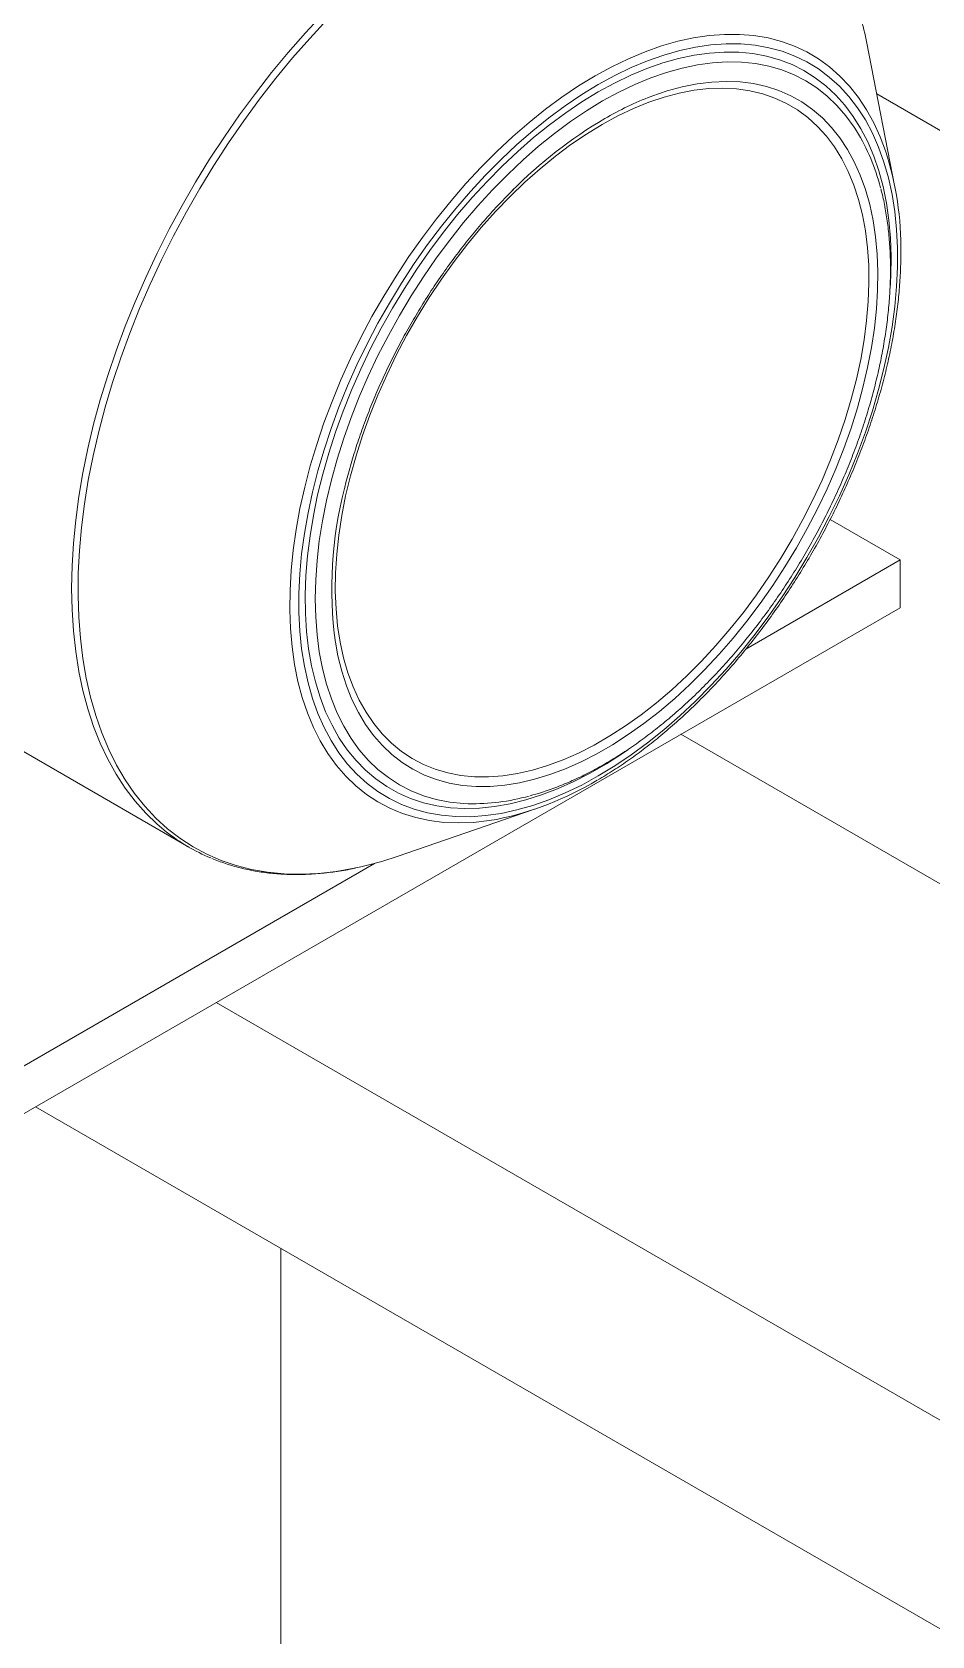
# Model space of a CAD drawing. Header units: millimetres. Extents: x 26816 to 90584, y 11074 to 56542.
# Drawn here: x 67884.5 to 68131, y 23071.4 to 23510.9 of the extents above; entities that cross this region are included whole.
import ezdxf

# ---------------------------------------------------------------- set-up
doc = ezdxf.new("R2010")
doc.units = ezdxf.units.MM
doc.layers.add('MAU_TÍM', color=4, linetype='Continuous', lineweight=25)
doc.layers.add('MAU_XAM', color=8, linetype='Continuous')

msp = doc.modelspace()

# ---------------------------------------------------------------- linework, layer by layer
at = {"layer": 'MAU_TÍM', "linetype": 'Continuous', "lineweight": 0}
for p, q in [((68120.82, 23468.82), (68113.19, 23507.86)), ((68122.34, 23366.24), (68103.13, 23377.33)), ((68080.06, 23341.83), (68122.34, 23366.24)), ((68122.34, 23366.24), (68122.34, 23353.17)), ((67874.85, 23210.3), (68122.34, 23353.17)), ((67871.02, 23320.12), (67927.41, 23287.57)), ((68062.23, 23318.48), (68886.01, 22842.92)), ((67984.53, 23285), (68022.16, 23297.92)), ((67874.85, 23223.37), (67978.28, 23283.08)), ((67934.95, 23245), (68758.73, 22769.44)), ((67885.45, 23216.42), (68758.73, 22712.28)), ((67952.63, 22892.15), (67952.63, 23177.64))]:
    msp.add_line(p, q, dxfattribs=at)
at = {"layer": 'MAU_TÍM', "linetype": 'Continuous', "lineweight": 0, "flags": 128}
for points in [[(67964.17, 23515.79), (67959.38, 23510.65), (67954.68, 23505.31), (67950.11, 23499.78), (67945.65, 23494.07), (67941.33, 23488.2), (67937.16, 23482.18), (67933.13, 23476.02), (67929.27, 23469.74), (67925.58, 23463.35), (67922.08, 23456.87), (67918.75, 23450.31), (67915.63, 23443.68), (67912.7, 23437), (67909.99, 23430.29), (67907.49, 23423.56), (67905.21, 23416.83), (67903.16, 23410.1), (67901.33, 23403.41), (67899.75, 23396.75), (67898.4, 23390.15), (67897.29, 23383.63), (67896.42, 23377.19), (67895.8, 23370.85), (67895.43, 23364.63), (67895.31, 23358.53), (67895.43, 23352.58), (67895.8, 23346.79), (67896.42, 23341.16), (67897.29, 23335.72), (67898.4, 23330.48), (67899.75, 23325.44), (67901.33, 23320.62), (67903.16, 23316.03), (67905.21, 23311.67), (67907.49, 23307.57), (67909.99, 23303.73), (67912.7, 23300.15), (67915.63, 23296.85), (67918.75, 23293.83), (67921.23, 23291.76)], [(67965.35, 23514.34), (67960.55, 23509.17), (67955.84, 23503.8), (67951.26, 23498.23), (67946.8, 23492.49), (67942.48, 23486.58), (67938.3, 23480.53), (67934.29, 23474.33), (67930.43, 23468.02), (67926.75, 23461.59), (67923.26, 23455.08), (67919.95, 23448.48), (67916.84, 23441.82), (67913.94, 23435.12), (67911.25, 23428.38), (67908.78, 23421.62), (67906.53, 23414.87), (67904.52, 23408.12), (67902.73, 23401.41), (67901.19, 23394.74), (67899.88, 23388.14), (67898.82, 23381.6), (67898.01, 23375.16), (67897.45, 23368.83), (67897.13, 23362.61), (67897.07, 23356.53), (67897.26, 23350.6), (67897.7, 23344.83), (67898.38, 23339.23), (67899.32, 23333.83), (67900.5, 23328.62), (67901.93, 23323.63), (67903.59, 23318.86), (67905.5, 23314.32), (67907.63, 23310.03), (67909.99, 23306), (67912.57, 23302.23), (67915.37, 23298.74), (67918.37, 23295.52), (67921.58, 23292.6), (67924.98, 23289.97), (67928.57, 23287.64), (67932.34, 23285.61), (67936.27, 23283.9), (67940.37, 23282.51), (67944.62, 23281.43), (67949.01, 23280.68), (67953.54, 23280.25), (67958.18, 23280.14), (67962.94, 23280.35), (67967.79, 23280.89), (67972.73, 23281.75), (67973.13, 23281.84)], [(68039.6, 23496.51), (68035.08, 23493.75), (68030.58, 23490.72), (68026.1, 23487.42), (68021.66, 23483.86), (68017.28, 23480.04), (68012.96, 23476), (68008.73, 23471.72), (68004.59, 23467.23), (68000.56, 23462.55), (67996.64, 23457.68), (67992.86, 23452.64), (67989.21, 23447.44), (67985.72, 23442.11), (67982.4, 23436.65), (67979.25, 23431.09), (67976.28, 23425.44), (67973.5, 23419.72), (67970.92, 23413.94), (67968.56, 23408.13), (67966.41, 23402.3), (67964.48, 23396.46), (67962.78, 23390.64), (67961.31, 23384.86), (67960.08, 23379.12), (67959.09, 23373.46), (67958.34, 23367.88), (67957.85, 23362.4), (67957.6, 23357.05), (67957.6, 23351.83), (67957.85, 23346.76), (67958.34, 23341.86), (67959.09, 23337.14), (67960.08, 23332.61), (67961.31, 23328.3), (67962.78, 23324.21), (67964.48, 23320.36), (67966.41, 23316.75), (67968.56, 23313.4), (67970.92, 23310.32), (67973.5, 23307.52), (67976.28, 23305), (67979.25, 23302.78), (67982.4, 23300.86), (67985.72, 23299.24), (67989.21, 23297.94), (67992.86, 23296.95), (67996.64, 23296.28), (68000.56, 23295.93), (68004.59, 23295.9), (68008.73, 23296.19), (68012.96, 23296.8), (68017.28, 23297.74), (68021.66, 23298.99), (68026.1, 23300.55), (68030.58, 23302.41), (68035.08, 23304.58), (68039.6, 23307.05), (68044.12, 23309.8), (68048.62, 23312.83), (68053.1, 23316.13), (68057.54, 23319.7), (68061.92, 23323.51), (68066.24, 23327.56), (68070.47, 23331.83), (68074.61, 23336.32), (68078.64, 23341), (68082.56, 23345.88), (68086.34, 23350.92), (68089.99, 23356.11), (68093.47, 23361.44), (68096.8, 23366.9), (68099.95, 23372.46), (68102.92, 23378.11), (68105.7, 23383.83), (68108.27, 23389.61), (68110.64, 23395.42), (68112.79, 23401.26), (68114.72, 23407.09), (68116.42, 23412.91), (68117.89, 23418.7), (68119.12, 23424.43), (68120.11, 23430.09), (68120.85, 23435.67), (68121.35, 23441.15), (68121.6, 23446.51), (68121.6, 23451.73), (68121.35, 23456.79), (68120.85, 23461.7), (68120.11, 23466.42), (68119.12, 23470.94), (68117.89, 23475.25), (68116.42, 23479.34), (68114.72, 23483.2), (68112.79, 23486.8), (68110.64, 23490.15), (68108.27, 23493.23), (68105.7, 23496.04), (68102.92, 23498.55), (68099.95, 23500.78), (68096.8, 23502.7), (68093.47, 23504.31), (68089.99, 23505.62), (68086.34, 23506.61), (68082.56, 23507.28), (68078.64, 23507.63), (68074.61, 23507.66), (68070.47, 23507.36), (68066.24, 23506.75), (68061.92, 23505.82), (68057.54, 23504.57), (68053.1, 23503.01), (68048.62, 23501.14), (68044.12, 23498.97), (68039.6, 23496.51)], [(68118.3, 23478.36), (68116.86, 23482.16), (68115.1, 23486.02), (68113.1, 23489.62), (68110.89, 23492.96), (68108.46, 23496.03), (68105.82, 23498.83), (68102.99, 23501.33), (68099.96, 23503.54), (68096.75, 23505.44), (68093.36, 23507.04), (68089.82, 23508.32), (68086.12, 23509.29), (68082.28, 23509.94), (68078.31, 23510.27), (68074.22, 23510.27), (68070.02, 23509.96), (68065.74, 23509.32), (68061.37, 23508.36), (68056.93, 23507.08), (68052.44, 23505.5), (68047.91, 23503.6), (68043.36, 23501.4), (68038.78, 23498.91)], [(68119.63, 23440.63), (68119.81, 23444.22), (68119.87, 23449.41), (68119.69, 23454.45), (68119.25, 23459.33), (68118.57, 23464.03), (68117.65, 23468.54), (68116.48, 23472.84), (68115.08, 23476.92), (68113.44, 23480.77), (68111.58, 23484.38), (68109.49, 23487.73), (68107.19, 23490.82), (68104.68, 23493.63), (68101.97, 23496.15), (68099.06, 23498.39), (68095.97, 23500.32), (68092.71, 23501.96), (68089.28, 23503.28), (68085.7, 23504.29), (68081.97, 23504.98), (68078.12, 23505.35), (68074.14, 23505.4), (68070.06, 23505.13), (68065.89, 23504.55), (68061.63, 23503.64), (68057.31, 23502.42), (68052.93, 23500.89), (68048.51, 23499.05), (68044.06, 23496.91), (68039.6, 23494.48)], [(68110.4, 23483.79), (68109.71, 23484.85), (68107.47, 23487.95), (68105.02, 23490.77), (68102.36, 23493.31), (68099.51, 23495.57), (68096.48, 23497.52), (68093.27, 23499.17), (68089.89, 23500.51), (68086.36, 23501.54), (68082.69, 23502.26), (68078.89, 23502.65), (68074.96, 23502.73), (68070.93, 23502.48), (68066.8, 23501.92), (68062.6, 23501.04), (68058.32, 23499.84), (68053.99, 23498.34), (68049.62, 23496.53), (68045.21, 23494.42), (68040.8, 23492.01)], [(68038.78, 23498.91), (68034.21, 23496.12), (68029.66, 23493.06), (68025.13, 23489.73), (68020.64, 23486.13), (68016.2, 23482.28), (68011.83, 23478.2), (68007.55, 23473.89), (68003.35, 23469.36), (67999.26, 23464.64), (67995.29, 23459.73), (67991.45, 23454.64), (67987.75, 23449.4), (67984.21, 23444.02), (67980.82, 23438.52), (67977.61, 23432.91), (67974.58, 23427.2), (67971.74, 23421.42), (67969.11, 23415.59), (67966.68, 23409.71), (67964.46, 23403.81), (67962.47, 23397.91), (67960.71, 23392.02), (67959.18, 23386.16), (67957.88, 23380.35), (67956.83, 23374.6), (67956.02, 23368.94), (67955.46, 23363.37), (67955.15, 23357.93), (67955.09, 23352.61), (67955.28, 23347.44), (67955.71, 23342.44), (67956.4, 23337.61), (67957.33, 23332.98), (67958.5, 23328.55), (67959.91, 23324.35), (67961.56, 23320.37), (67963.44, 23316.64), (67965.54, 23313.17), (67967.87, 23309.96), (67970.4, 23307.03), (67973.14, 23304.38), (67976.07, 23302.02), (67979.19, 23299.97), (67982.49, 23298.21), (67985.96, 23296.77), (67989.58, 23295.65), (67993.36, 23294.84), (67997.26, 23294.35), (68001.29, 23294.18), (68005.44, 23294.34), (68009.68, 23294.82), (68011.7, 23295.15)], [(68039.6, 23494.48), (68035.14, 23491.76), (68030.69, 23488.77), (68026.27, 23485.5), (68021.89, 23481.97), (68017.57, 23478.2), (68013.31, 23474.19), (68009.14, 23469.96), (68005.06, 23465.52), (68001.08, 23460.88), (67997.23, 23456.05), (67993.5, 23451.06), (67989.92, 23445.92), (67986.49, 23440.64), (67983.23, 23435.24), (67980.14, 23429.74), (67977.23, 23424.15), (67974.52, 23418.49), (67972.01, 23412.78), (67969.71, 23407.03), (67967.62, 23401.27), (67965.75, 23395.51), (67964.12, 23389.77), (67962.72, 23384.07), (67961.55, 23378.42), (67960.63, 23372.85), (67959.95, 23367.36), (67959.51, 23361.98), (67959.33, 23356.73), (67959.39, 23351.61), (67959.7, 23346.64), (67960.26, 23341.85), (67961.06, 23337.25), (67962.1, 23332.84), (67963.39, 23328.64), (67964.91, 23324.67), (67966.66, 23320.94), (67968.64, 23317.46), (67970.83, 23314.24), (67973.24, 23311.3), (67975.85, 23308.63), (67978.66, 23306.24), (67981.66, 23304.16), (67984.84, 23302.37), (67988.19, 23300.9), (67991.69, 23299.73), (67995.35, 23298.88), (67999.14, 23298.35), (68003.05, 23298.14), (68007.08, 23298.25), (68011.21, 23298.67), (68015.43, 23299.42), (68019.72, 23300.48), (68024.07, 23301.86), (68028.48, 23303.54), (68032.91, 23305.53), (68037.37, 23307.82), (68041.83, 23310.4), (68046.29, 23313.26), (68047.68, 23314.21)], [(68040.66, 23485.58), (68036.37, 23482.96), (68032.1, 23480.06), (68027.85, 23476.88), (68023.65, 23473.44), (68019.51, 23469.76), (68015.44, 23465.83), (68011.45, 23461.69), (68007.57, 23457.33), (68003.8, 23452.79), (68000.16, 23448.06), (67996.66, 23443.17), (67993.31, 23438.14), (67990.12, 23432.98), (67987.11, 23427.71), (67984.28, 23422.35), (67981.65, 23416.91), (67979.22, 23411.42), (67977, 23405.9), (67975, 23400.36), (67973.23, 23394.82), (67971.68, 23389.31), (67970.38, 23383.83), (67969.32, 23378.42), (67968.51, 23373.08), (67967.94, 23367.84), (67967.63, 23362.72), (67967.56, 23357.72), (67967.75, 23352.88), (67968.19, 23348.2), (67968.88, 23343.71), (67969.82, 23339.41), (67971, 23335.33), (67972.43, 23331.48), (67974.08, 23327.86), (67975.97, 23324.5), (67978.08, 23321.4), (67980.4, 23318.57), (67982.94, 23316.04), (67985.67, 23313.79), (67988.59, 23311.85), (67991.69, 23310.21), (67994.96, 23308.89), (67998.39, 23307.88), (68001.96, 23307.2), (68005.67, 23306.84), (68009.5, 23306.8), (68013.43, 23307.09), (68017.46, 23307.71), (68021.57, 23308.65), (68025.74, 23309.9), (68029.97, 23311.47), (68034.23, 23313.35), (68038.52, 23315.54), (68042.81, 23318.02), (68047.1, 23320.78), (68051.36, 23323.82), (68055.58, 23327.13), (68059.76, 23330.69), (68063.87, 23334.5), (68067.9, 23338.54), (68071.83, 23342.79), (68075.66, 23347.24), (68079.37, 23351.88), (68082.94, 23356.69), (68086.37, 23361.65), (68089.64, 23366.75), (68092.74, 23371.97), (68095.66, 23377.29), (68098.39, 23382.69), (68100.92, 23388.15), (68103.25, 23393.66), (68105.36, 23399.19), (68107.25, 23404.73), (68108.9, 23410.26), (68110.33, 23415.76), (68111.51, 23421.21), (68112.44, 23426.59), (68113.13, 23431.88), (68113.58, 23437.06), (68113.76, 23442.12), (68113.7, 23447.04), (68113.39, 23451.8), (68112.82, 23456.39), (68112.01, 23460.79), (68110.95, 23464.98), (68109.64, 23468.95), (68108.1, 23472.69), (68106.33, 23476.18), (68104.33, 23479.41), (68102.11, 23482.37), (68099.68, 23485.06), (68097.05, 23487.45), (68094.22, 23489.54), (68091.21, 23491.34), (68088.02, 23492.82), (68084.67, 23493.98), (68081.17, 23494.83), (68077.53, 23495.35), (68073.76, 23495.54), (68069.88, 23495.42), (68065.89, 23494.96), (68061.82, 23494.19), (68057.68, 23493.09), (68053.48, 23491.67), (68049.23, 23489.95), (68044.96, 23487.92), (68040.66, 23485.58)], [(67967.59, 23343.68), (67968.27, 23340.02), (67969.32, 23335.79), (67970.61, 23331.78), (67972.13, 23327.99), (67973.88, 23324.45), (67975.85, 23321.16), (67978.04, 23318.14), (67980.45, 23315.39), (67983.05, 23312.93), (67985.85, 23310.75), (67988.83, 23308.88), (67991.99, 23307.31), (67995.31, 23306.05), (67998.79, 23305.1), (68002.41, 23304.48), (68006.15, 23304.17), (68010.01, 23304.18), (68013.98, 23304.52), (68018.04, 23305.17), (68022.18, 23306.14), (68026.37, 23307.43), (68030.62, 23309.02), (68034.91, 23310.92), (68039.22, 23313.12), (68043.53, 23315.61), (68047.83, 23318.39), (68052.12, 23321.43), (68056.37, 23324.74), (68060.57, 23328.3), (68064.7, 23332.11), (68068.76, 23336.14), (68072.73, 23340.39), (68076.59, 23344.83), (68080.34, 23349.46), (68083.95, 23354.27), (68087.43, 23359.22), (68090.75, 23364.32), (68093.91, 23369.53), (68096.89, 23374.85), (68099.69, 23380.26), (68102.3, 23385.73), (68104.7, 23391.26), (68106.89, 23396.81), (68108.87, 23402.38), (68110.62, 23407.94), (68112.14, 23413.48), (68113.42, 23418.98), (68114.47, 23424.42), (68115.27, 23429.77), (68115.83, 23435.03), (68116.14, 23440.18), (68116.2, 23445.2), (68116.02, 23450.07), (68115.58, 23454.77), (68114.9, 23459.3), (68113.98, 23463.63), (68112.81, 23467.75), (68111.41, 23471.65), (68109.77, 23475.31), (68107.91, 23478.73), (68105.82, 23481.89), (68103.52, 23484.78), (68101.02, 23487.38), (68098.32, 23489.71), (68095.42, 23491.73), (68092.35, 23493.45), (68089.11, 23494.87), (68085.71, 23495.97), (68082.16, 23496.76), (68078.48, 23497.23), (68074.67, 23497.37), (68070.76, 23497.2), (68066.74, 23496.7), (68062.64, 23495.89), (68058.48, 23494.76), (68054.25, 23493.32), (68054.1, 23493.26)], [(68040.8, 23492.01), (68036.38, 23489.32), (68031.98, 23486.35), (68027.61, 23483.11), (68023.28, 23479.62), (68019, 23475.87), (68014.79, 23471.89), (68010.67, 23467.69), (68006.64, 23463.28), (68002.71, 23458.68), (67998.91, 23453.89), (67995.23, 23448.94), (67991.71, 23443.83), (67988.33, 23438.59), (67985.12, 23433.24), (67982.09, 23427.78), (67979.24, 23422.24), (67976.58, 23416.63), (67974.13, 23410.97), (67971.88, 23405.28), (67969.86, 23399.58), (67968.05, 23393.88), (67966.48, 23388.21), (67965.14, 23382.58), (67964.03, 23377), (67963.17, 23371.5), (67962.55, 23366.1), (67962.18, 23360.8), (67962.06, 23355.63), (67962.18, 23350.6), (67962.55, 23345.73), (67963.17, 23341.04), (67964.03, 23336.54), (67965.14, 23332.23), (67966.48, 23328.15), (67968.05, 23324.29), (67969.86, 23320.68), (67971.88, 23317.32), (67974.13, 23314.22), (67976.58, 23311.4), (67979.24, 23308.86), (67982.09, 23306.6), (67985.12, 23304.65), (67988.33, 23303), (67991.71, 23301.66), (67995.23, 23300.63), (67998.91, 23299.91), (68002.71, 23299.52), (68004.01, 23299.46)]]:
    msp.add_lwpolyline(points, dxfattribs=at)
at = {"layer": 'MAU_TÍM', "linetype": 'Continuous', "lineweight": 0}
for centre, radius, start, end in [((68021.85, 23490.33), 93, 10.8638, 20.131), ((68085.25, 23411.8), 87.22, 110.9287, 120.2047), ((68105.17, 23379.11), 125.49, 120.5577, 135.2461), ((68062.13, 23454.35), 56.54, 14.2259, 31.3759), ((68038.11, 23452.03), 84.39, 358.8038, 18.1752), ((68076.2, 23358.45), 109.61, 165.5123, 187.7476), ((67994.36, 23380.59), 87.18, 281.4787, 301.0083), ((68005.26, 23356.54), 57.1, 268.7388, 285.6382), ((67953.37, 23332.54), 51.93, 231.7578, 247.4425), ((67953.04, 23376.33), 96.6, 282.0003, 289.0244)]:
    msp.add_arc(centre, radius, start, end, dxfattribs=at)
for points, knots in [([(67970.09, 23385.76), (67970.22, 23386.32), (67970.74, 23388.6), (67971.86, 23392.65), (67973.46, 23397.88), (67975.28, 23403.12), (67977.28, 23408.37), (67979.48, 23413.59), (67981.86, 23418.77), (67984.42, 23423.91), (67987.14, 23428.98), (67990.03, 23433.96), (67993.06, 23438.85), (67996.24, 23443.62), (67999.55, 23448.27), (68002.99, 23452.77), (68006.53, 23457.12), (68010.18, 23461.3), (68013.45, 23464.84), (68015.55, 23466.9), (68016.36, 23467.71)], [0, 0, 0, 0, 0.019356, 0.078208, 0.137085, 0.195983, 0.254901, 0.313834, 0.37278, 0.431736, 0.490698, 0.549664, 0.60863, 0.667591, 0.726544, 0.785486, 0.844414, 0.903324, 0.962213, 1, 1, 1, 1]), ([(68119.68, 23445.98), (68119.67, 23446.84), (68119.65, 23449.34), (68119.44, 23453.38), (68118.98, 23458.03), (68118.27, 23462.52), (68117.61, 23465.83), (68117.11, 23467.58), (68117, 23467.96)], [0, 0, 0, 0, 0.109928, 0.318286, 0.526713, 0.735106, 0.943393, 1, 1, 1, 1]), ([(68039.47, 23305.96), (68040.92, 23306.83), (68043.82, 23308.58), (68048.17, 23311.52), (68052.5, 23314.7), (68056.78, 23318.11), (68061.02, 23321.75), (68065.19, 23325.61), (68069.29, 23329.66), (68073.3, 23333.91), (68077.21, 23338.35), (68081.02, 23342.95), (68084.72, 23347.71), (68088.29, 23352.62), (68091.73, 23357.66), (68095.02, 23362.82), (68098.16, 23368.08), (68101.14, 23373.44), (68103.96, 23378.87), (68106.6, 23384.37), (68109.06, 23389.91), (68111.32, 23395.49), (68113.4, 23401.1), (68115.27, 23406.7), (68116.94, 23412.3), (68118.4, 23417.88), (68119.65, 23423.41), (68120.67, 23428.9), (68121.48, 23434.32), (68122.06, 23439.66), (68122.41, 23444.81), (68122.51, 23448.35), (68122.51, 23450.15), (68122.51, 23450.36)], [0, 0, 0, 0, 0.0329606, 0.0662823, 0.0995965, 0.1329015, 0.1661962, 0.1994807, 0.232755, 0.2660198, 0.2992759, 0.3325244, 0.3657664, 0.399003, 0.4322357, 0.4654655, 0.4986938, 0.531922, 0.565151, 0.5983821, 0.6316165, 0.6648556, 0.6981007, 0.7313531, 0.764614, 0.7978846, 0.831166, 0.8644591, 0.8977647, 0.9310831, 0.964414, 0.9959962, 1, 1, 1, 1]), ([(68020.94, 23301.64), (68021.97, 23301.92), (68024.4, 23302.59), (68028.26, 23303.98), (68032.5, 23305.73), (68036.76, 23307.78), (68041.02, 23310.09), (68045.28, 23312.66), (68049.52, 23315.48), (68053.73, 23318.55), (68057.89, 23321.85), (68062.01, 23325.37), (68066.05, 23329.11), (68070.02, 23333.06), (68073.91, 23337.19), (68077.69, 23341.51), (68081.37, 23346), (68084.93, 23350.64), (68088.36, 23355.42), (68091.66, 23360.34), (68094.81, 23365.37), (68097.81, 23370.5), (68100.64, 23375.72), (68103.3, 23381.01), (68105.79, 23386.36), (68108.09, 23391.75), (68110.2, 23397.17), (68112.11, 23402.61), (68113.81, 23408.04), (68115.31, 23413.46), (68116.6, 23418.85), (68117.67, 23424.19), (68118.51, 23429.47), (68119.14, 23434.67), (68119.53, 23439.7), (68119.67, 23443.45), (68119.67, 23445.49), (68119.68, 23445.98)], [0, 0, 0, 0, 0.021874, 0.051275, 0.080715, 0.11018, 0.139657, 0.169138, 0.198615, 0.228084, 0.257543, 0.286991, 0.316426, 0.345851, 0.375265, 0.404669, 0.434064, 0.463452, 0.492835, 0.522213, 0.551589, 0.580963, 0.610337, 0.639713, 0.669092, 0.698475, 0.727865, 0.757261, 0.786667, 0.816084, 0.845512, 0.874953, 0.904408, 0.933877, 0.963361, 0.991301, 1, 1, 1, 1]), ([(67933.69, 23284.47), (67934.93, 23283.99), (67937.47, 23282.99), (67941.46, 23281.85), (67945.61, 23280.95), (67949.89, 23280.36), (67954.28, 23280.04), (67958.77, 23280.02), (67963.36, 23280.29), (67968.05, 23280.88), (67971.25, 23281.39), (67972.9, 23281.78), (67972.94, 23281.79)], [0, 0, 0, 0, 0.106878, 0.217332, 0.327956, 0.438799, 0.54989, 0.661239, 0.772841, 0.884676, 0.996715, 1, 1, 1, 1])]:
    msp.add_open_spline(points, degree=3, knots=knots, dxfattribs=at)
at = {"layer": 'MAU_XAM', "linetype": 'Continuous', "lineweight": 0}
msp.add_line((68115.9, 23493.96), (68474.47, 23286.96), dxfattribs=at)

doc.saveas('drawing.dxf')
